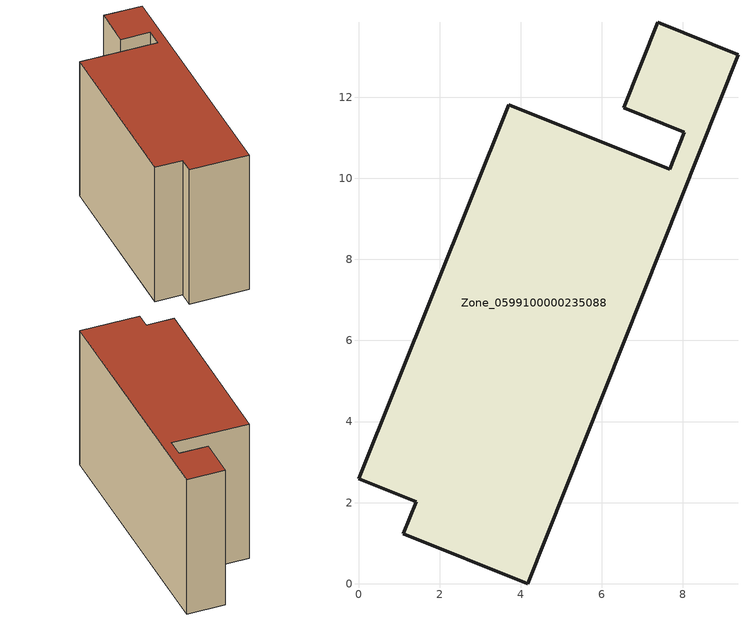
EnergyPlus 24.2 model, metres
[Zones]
Zone_0599100000235088
 floor ground (C_G): 8.04,11.14 6.54,11.74 7.38,13.85 9.36,13.05 4.17,0 1.1,1.23 1.42,2.02 0,2.59 3.7,11.82 7.68,10.23 z7.16
 wall outside (C_F): 1.42,2.02 1.1,1.23 4.17,0 9.36,13.05 7.38,13.85 6.54,11.74 8.04,11.14 7.68,10.23 3.7,11.82 0,2.59 1.42,2.02 z7.16:15.57
 roof outside (C_R): 8.04,11.14 7.68,10.23 3.7,11.82 0,2.59 1.42,2.02 1.1,1.23 4.17,0 9.36,13.05 7.38,13.85 6.54,11.74 z15.57
[BUILDING]
Pand.0599100000235088: North Axis=0; Terrain=City; Loads Convergence Tolerance Value=0.04; Temperature Convergence Tolerance Value=0.4; Solar Distribution=FullExterior; Maximum Number of Warmup Days=25; Minimum Number of Warmup Days=1
[Site:Location]
Rotterdam.The.Hague.AP_ZH_NLD Design_Conditions: Latitude=51.96; Longitude=4.45; Time Zone=1; Elevation=-4.5
[SITE:GROUNDTEMPERATURE:BUILDINGSURFACE]
18, 18, 18, 18, 18, 18, 18, 18, 18, 18, 18, 18
[MATERIAL] Thermal Absorptance=0.9; Solar Absorptance=0.7; Visible Absorptance=0.7
Name | Roughness | Thickness | Conductivity | Density | Specific Heat
G.TI.1975-1991 | MediumSmooth | 0.15 | 0.288461 | 540 | 1210
F.TI.1975-1991 | Rough | 0.3 | 0.230769 | 1920 | 840
R.TI.1975-1991 | MediumRough | 0.2 | 0.153846 | 1500 | 1000
[CONSTRUCTION]
C_G: G.TI.1975-1991
C_F: F.TI.1975-1991
C_R: R.TI.1975-1991
[ZONE]
Zone_0599100000235088: Type=1; Multiplier=1; Ceiling Height=Autocalculate; Volume=Autocalculate; Floor Area=autocalculate; Part of Total Floor Area=Yes
[ZONEINFILTRATION:DESIGNFLOWRATE]
Infil_Zone_0599100000235088: Zone or ZoneList or Space or SpaceList=Zone_0599100000235088; Schedule=AlwaysOn; Design Flow Rate Calculation Method=Flow/Area; Flow Rate per Floor Area=0.003; Constant Term Coefficient=1; Temperature Term Coefficient=0; Velocity Term Coefficient=0; Velocity Squared Term Coefficient=0
[HVACTEMPLATE:ZONE:IDEALLOADSAIRSYSTEM]
Zone_0599100000235088: Maximum Heating Supply Air Temperature=50; Minimum Cooling Supply Air Temperature=13; Maximum Heating Supply Air Humidity Ratio=0.0156; Minimum Cooling Supply Air Humidity Ratio=0.0077; Heating Limit=NoLimit; Cooling Limit=NoLimit; Dehumidification Control Type=ConstantSensibleHeatRatio; Cooling Sensible Heat Ratio=0.7; Dehumidification Setpoint=60; Humidification Control Type=None; Humidification Setpoint=30; Outdoor Air Method=None; Outdoor Air Flow Rate per Person=0.00944; Outdoor Air Flow Rate per Zone Floor Area=0; Outdoor Air Flow Rate per Zone=0; Demand Controlled Ventilation Type=None; Outdoor Air Economizer Type=NoEconomizer; Heat Recovery Type=None; Sensible Heat Recovery Effectiveness=0.7; Latent Heat Recovery Effectiveness=0.65
[ZONECONTROL:THERMOSTAT]
ThermostatControl_Zone_0599100000235088: Zone or ZoneList=Zone_0599100000235088; Control Type Schedule=DualSetpointControlType; Control 1=Thermostat_Zone_0599100000235088; Temperature Difference Between Cutout And Setpoint=0
[THERMOSTATSETPOINT:DUALSETPOINT]
Thermostat_Zone_0599100000235088: Heating Setpoint Temperature Schedule=HeatingSetpoint_Zone_0599100000235088; Cooling Setpoint Temperature Schedule=CoolingSetpoint_Zone_0599100000235088
[SCHEDULE:COMPACT]
HeatingSetpoint_Zone_0599100000235088: Through: 12/31, For: AllDays, Until: 24:00, 21
CoolingSetpoint_Zone_0599100000235088: Through: 12/31, For: AllDays, Until: 24:00, 24
DualSetpointControlType: Through: 12/31, For: AllDays, Until: 24:00, 4
AlwaysOn: Through: 12/31, For: AllDays, Until: 24:00, 1
